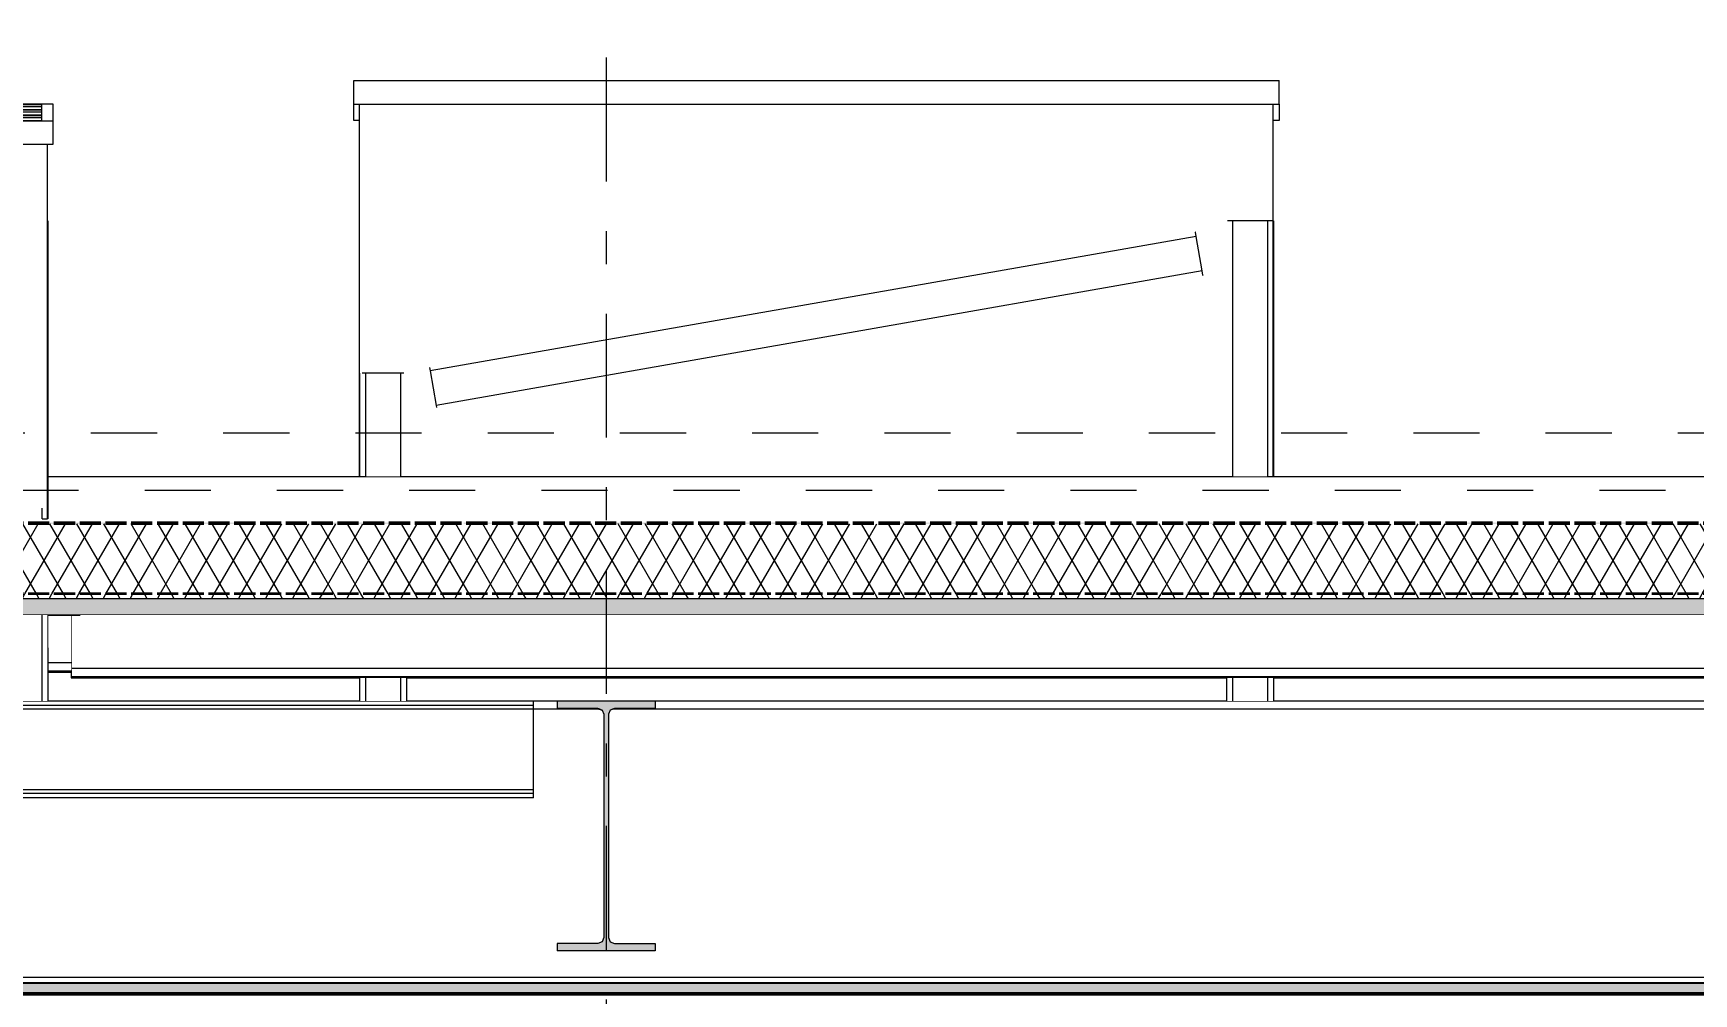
# Model space of a CAD drawing. Header units: millimetres. Extents: x -48147 to 1417267, y -496296 to 18123.
# Drawn here: x 1375204 to 1378748, y -476148 to -474097 of the extents above; entities that cross this region are included whole.
import ezdxf
from ezdxf.enums import TextEntityAlignment as Align

# ---------------------------------------------------------------- set-up
doc = ezdxf.new("R2010")
doc.units = ezdxf.units.MM
doc.header["$MEASUREMENT"] = 0
for name, pattern in [('Dashed', [2822.222233, 1411.111116, -1411.111116]), ('Double Dashed', [546.805537, 264.583325, -105.833328, 70.555556, -105.833328]), ('Hidden Line', [55, 45, -10]), ('Wipeout_Contour', [1000, 0, -1000])]:
    doc.linetypes.add(name, pattern=pattern)
for name, color, linetype, lineweight, true_color in [('0_Pen_No__105', 7, 'Continuous', 15, 0xa6a6a6), ('New_A-15-MG_Structural_Grid_Phase_2_Pen_No__222', 7, 'Continuous', 13, 0x65af33), ('New_A-20-M_Ceiling_Pen_No__107', 7, 'Continuous', 15, 0xa6a6a6), ('New_A-20-M_Ceiling_Pen_No__29', 7, 'Continuous', 50, 0x2a2a2a), ('New_A-20-M_Roof_Pen_No__149', 7, 'Continuous', 0, 0x2a2a2a), ('New_A-20-M_Roof_Pen_No__162', 7, 'Continuous', 0, 0xe47200), ('New_A-20-M_Roof_Pen_No__63', 7, 'Continuous', 20, 0x606060), ('New_A-20-M_Roof_Pen_No__81', 7, 'Continuous', 20, 0x6a6a6a)]:
    doc.layers.add(name, color=color, linetype=linetype, lineweight=lineweight, true_color=true_color)
for name, color, linetype in [('A-25-M_Wall_Int', 7, 'Continuous'), ('New_A-15-MG_Structural_Grid_Phase_2', 7, 'Continuous'), ('New_A-20-M_Ceiling', 7, 'Continuous'), ('New_A-20-M_Roof', 7, 'Continuous'), ('New_A-25-M_Wall_Int', 7, 'Continuous'), ('New_A-95-D_1_20', 7, 'Continuous'), ('S-280-M_COLUMN.IFC Import', 7, 'Continuous'), ('S-280-M_STRUCT_FRAME.IFC Import', 7, 'Continuous')]:
    doc.layers.add(name, color=color, linetype=linetype)
for name, color, linetype, lineweight in [('A-25-M_Wall_Int_Pen_No__2', 8, 'Continuous', 15), ('New_A-20-M_Roof_Pen_No__195', 7, 'Continuous', 35), ('New_A-20-M_Roof_Pen_No__4', 7, 'Continuous', 20), ('New_A-20-M_Roof_Pen_No__85', 8, 'Continuous', 20), ('New_A-20-M_Roof_Pen_No__92', 8, 'Continuous', 13), ('New_A-95-D_1_20_Pen_No__1', 7, 'Continuous', 13), ('S-280-M_COLUMN.IFC Import_Pen_No__88', 8, 'Continuous', 20), ('S-280-M_STRUCT_FRAME.IFC Import_Pen_No__1', 7, 'Continuous', 13), ('S-280-M_STRUCT_FRAME.IFC Import_Pen_No__160', 5, 'Continuous', 200), ('S-280-M_STRUCT_FRAME.IFC Import_Pen_No__90', 8, 'Continuous', 20)]:
    doc.layers.add(name, color=color, linetype=linetype, lineweight=lineweight)
doc.styles.add('GENERATED_STYLE_1', font='')
doc.styles.add('GENERATED_STYLE_2', font='')
doc.styles.get('GENERATED_STYLE_1').set_extended_font_data('Arial')
doc.styles.get('GENERATED_STYLE_2').set_extended_font_data('Swis721 BT')
doc.dimstyles.new('GENERATED_STYLE__4', dxfattribs={"dimtxt": 125, "dimasz": 47.5, "dimexe": 0.18, "dimexo": 50, "dimgap": 0.09, "dimtad": 1, "dimdec": 0, "dimzin": 0, "dimdsep": 46, "dimtxsty": 'GENERATED_STYLE_1', "dimblk": 'ARROWHEAD_2', "dimblk1": 'ARROWHEAD_2', "dimblk2": 'ARROWHEAD_2', "dimcen": 0.09, "dimclrd": 7, "dimclre": 7, "dimclrt": 7, "dimadec": 0, "dimazin": 0, "dimtfac": 1, "dimtdec": 4, "dimtmove": 0, "dimatfit": 3, "dimfxl": 1, "dimtolj": 1, "dimtzin": 0, "dimarcsym": 0})
pattern_1 = [(60, (1376122.47, -491272.82), (-43.30127, 25), []), (120, (1376122.47, -491272.82), (43.30127, 25), [])]

# ---------------------------------------------------------------- blocks, each defined once
blk = doc.blocks.new('Section Elem_259_2', base_point=(1376122.5, -491272.8))
at = {"layer": 'New_A-20-M_Ceiling_Pen_No__107', "linetype": 'Continuous'}
blk.add_hatch(color=256, dxfattribs=at).paths.add_polyline_path([(1380616.5, -476122.8), (1370604.6, -476122.8), (1370604.6, -476147.8), (1380616.5, -476147.8)])
at = {"layer": 'New_A-20-M_Ceiling_Pen_No__29', "linetype": 'Continuous'}
for p, q in [((1380610.4, -476122.8), (1370604.6, -476122.8)), ((1380610.4, -476147.8), (1370604.6, -476147.8))]:
    blk.add_line(p, q, dxfattribs=at)
blk = doc.blocks.new('*X302', base_point=(1376122.5, -491272.8))
at = {"layer": 'New_A-20-M_Roof_Pen_No__162', "linetype": 'Continuous'}
for points in [[(1375223.3, -475144.2), (1375373.3, -475144.2), (1375373.3, -475142.2), (1375223.3, -475142.2)], [(1375523.3, -475144.2), (1375673.3, -475144.2), (1375673.3, -475142.2), (1375523.3, -475142.2)], [(1375823.3, -475144.2), (1375973.3, -475144.2), (1375973.3, -475142.2), (1375823.3, -475142.2)], [(1376123.3, -475144.2), (1376273.3, -475144.2), (1376273.3, -475142.2), (1376123.3, -475142.2)], [(1376423.3, -475144.2), (1376573.3, -475144.2), (1376573.3, -475142.2), (1376423.3, -475142.2)], [(1376723.3, -475144.2), (1376873.3, -475144.2), (1376873.3, -475142.2), (1376723.3, -475142.2)], [(1377023.3, -475144.2), (1377173.3, -475144.2), (1377173.3, -475142.2), (1377023.3, -475142.2)], [(1377323.3, -475144.2), (1377473.3, -475144.2), (1377473.3, -475142.2), (1377323.3, -475142.2)], [(1377623.3, -475144.2), (1377773.3, -475144.2), (1377773.3, -475142.2), (1377623.3, -475142.2)], [(1377923.3, -475144.2), (1378073.3, -475144.2), (1378073.3, -475142.2), (1377923.3, -475142.2)], [(1378223.3, -475144.2), (1378373.3, -475144.2), (1378373.3, -475142.2), (1378223.3, -475142.2)], [(1378523.3, -475144.2), (1378673.3, -475144.2), (1378673.3, -475142.2), (1378523.3, -475142.2)]]:
    blk.add_hatch(color=256, dxfattribs=at).paths.add_polyline_path(points)
blk = doc.blocks.new('Section Elem_273_2', base_point=(1376122.5, -491272.8))
at = {"layer": 'New_A-20-M_Roof_Pen_No__4', "linetype": 'Continuous'}
for p, q in [((1375234.8, -475339.3), (1373284.8, -475339.3)), ((1375304.8, -475339.3), (1375234.8, -475339.3)), ((1380610.4, -475339.3), (1375304.8, -475339.3))]:
    blk.add_line(p, q, dxfattribs=at)
at = {"layer": 'New_A-20-M_Roof_Pen_No__92', "linetype": 'Continuous'}
blk.add_line((1375235.3, -475043.3), (1380529.7, -475043.3), dxfattribs=at)
at = {"color": 254, "linetype": 'Wipeout_Contour', "lineweight": 0, "ltscale": 5812149.366421535}
blk.add_wipeout([(1360665.6, -475142.2), (1360665.6, -475144.2), (1385633.6, -475144.2), (1385633.6, -475142.2)], dxfattribs=at).dxf.layer = 'New_A-20-M_Roof'
at = {"layer": 'New_A-20-M_Roof'}
blk.add_blockref('*X302', (1376122.5, -491272.8), dxfattribs=at)
at = {"color": 254, "linetype": 'Wipeout_Contour', "lineweight": 0, "ltscale": 5812248.020147721}
blk.add_wipeout([(1360665.6, -475144.2), (1360664.7, -475294.2), (1385633.6, -475294.2), (1385633.6, -475144.2)], dxfattribs=at).dxf.layer = 'New_A-20-M_Roof'
at = {"layer": 'New_A-20-M_Roof_Pen_No__85', "linetype": 'Continuous'}
h = blk.add_hatch(dxfattribs=at)
h.set_pattern_fill('Batt_Insulation_0002', color=256, style=0, pattern_type=2)
h.set_pattern_definition(pattern_1)
h.paths.add_polyline_path([(1360665.6, -475144.2), (1360664.7, -475294.2), (1385633.6, -475294.2), (1385633.6, -475144.2)])
at = {"layer": 'New_A-20-M_Roof_Pen_No__195', "linetype": 'Hidden Line'}
for p, q in [((1385633.6, -475142.2), (1360665.6, -475142.2)), ((1385633.6, -475144.2), (1360665.6, -475144.2))]:
    blk.add_line(p, q, dxfattribs=at)
at = {"color": 254, "linetype": 'Wipeout_Contour', "lineweight": 0, "ltscale": 5812351.867355902}
blk.add_wipeout([(1360664.7, -475294.2), (1360664.7, -475304.2), (1385633.6, -475304.2), (1385633.6, -475294.2)], dxfattribs=at).dxf.layer = 'New_A-20-M_Roof'
at = {"layer": 'New_A-20-M_Roof_Pen_No__81', "linetype": 'Continuous', "lineweight": 0, "true_color": 0x353535}
blk.add_hatch(color=250, dxfattribs=at).paths.add_polyline_path([(1360664.7, -475304.2), (1360664.5, -475339.3), (1385633.6, -475339.3), (1385633.6, -475304.2)])
at = {"layer": 'New_A-20-M_Roof_Pen_No__85', "linetype": 'Continuous'}
h = blk.add_hatch(dxfattribs=at)
h.set_pattern_fill('Batt_Insulation_0002', color=256, style=0, pattern_type=2)
h.set_pattern_definition(pattern_1)
h.paths.add_polyline_path([(1360664.7, -475294.2), (1360664.7, -475304.2), (1385633.6, -475304.2), (1385633.6, -475294.2)])
at = {"layer": 'New_A-20-M_Roof_Pen_No__149', "linetype": 'Continuous'}
blk.add_line((1385633.6, -475304.2), (1360664.7, -475304.2), dxfattribs=at)
at = {"layer": 'New_A-20-M_Roof_Pen_No__195', "linetype": 'Hidden Line'}
blk.add_line((1385633.6, -475294.2), (1360664.7, -475294.2), dxfattribs=at)
blk = doc.blocks.new('Section Elem_274_2', base_point=(1376122.5, -491272.8))
at = {"color": 254, "linetype": 'Wipeout_Contour', "lineweight": 0, "ltscale": 5825031.232865833}
blk.add_wipeout([(1375888.4, -474248.1), (1377863.4, -474248.1), (1377863.4, -474223.1), (1375888.4, -474223.1)], dxfattribs=at).dxf.layer = 'New_A-20-M_Roof'
at = {"color": 254, "linetype": 'Wipeout_Contour', "lineweight": 0, "ltscale": 5824998.670828281}
blk.add_wipeout([(1375888.4, -474223.1), (1377863.4, -474223.1), (1377863.4, -474198.1), (1375888.4, -474198.1)], dxfattribs=at).dxf.layer = 'New_A-20-M_Roof'
at = {"color": 254, "linetype": 'Wipeout_Contour', "lineweight": 0, "ltscale": 11650141.37368523}
blk.add_wipeout([(1375888.4, -474248.1), (1375888.4, -474283.6), (1375900.9, -474283.6), (1375900.9, -474248.3), (1377850.9, -474248.3), (1377850.9, -474283.6), (1377863.4, -474283.6), (1377863.4, -474248.1)], dxfattribs=at).dxf.layer = 'New_A-20-M_Roof'
at = {"layer": 'New_A-20-M_Roof_Pen_No__63', "linetype": 'Continuous'}
for p, q in [((1375888.4, -474198.1), (1377863.4, -474198.1)), ((1375888.4, -474223.1), (1375888.4, -474198.1)), ((1377863.4, -474223.1), (1377863.4, -474198.1)), ((1375888.4, -474248.1), (1375888.4, -474223.1)), ((1377863.4, -474248.1), (1377863.4, -474223.1)), ((1375888.4, -474283.6), (1375888.4, -474248.1)), ((1375888.4, -474248.1), (1377863.4, -474248.1)), ((1375900.9, -474248.3), (1377850.9, -474248.3)), ((1375900.9, -475043.3), (1375900.9, -474248.3)), ((1377850.9, -475043.3), (1377850.9, -474248.3)), ((1377863.4, -474248.1), (1377863.4, -474283.6)), ((1375900.9, -474283.6), (1375888.4, -474283.6)), ((1377863.4, -474283.6), (1377850.9, -474283.6))]:
    blk.add_line(p, q, dxfattribs=at)
blk = doc.blocks.new('Section Elem_277_2', base_point=(1376122.5, -491272.8))
at = {"color": 254, "linetype": 'Wipeout_Contour', "lineweight": 0, "ltscale": 17448388.72164714}
blk.add_wipeout([(1373284.6, -475133.8), (1373297, -475133.8), (1373297.6, -475114.4), (1373372.4, -475114.4), (1373372.9, -475133.8), (1375147.3, -475133.8), (1375147.9, -475114.4), (1375222.7, -475114.4), (1375223.3, -475133.8), (1375234.6, -475133.8), (1375234.6, -474334), (1373284.6, -474334)], dxfattribs=at).dxf.layer = 'New_A-20-M_Roof'
at = {"layer": 'New_A-20-M_Roof_Pen_No__63', "linetype": 'Continuous'}
for p, q in [((1373284.6, -475133.8), (1373296.6, -475133.8)), ((1373296.6, -475133.8), (1373297.1, -475133.8)), ((1373372.9, -475133.8), (1375147.4, -475133.8)), ((1375223.2, -475133.8), (1375234.6, -475133.8))]:
    blk.add_line(p, q, dxfattribs=at)
at = {"color": 254, "linetype": 'Wipeout_Contour', "lineweight": 0, "ltscale": 5815249.592299682}
blk.add_wipeout([(1373272.1, -474334), (1375247.1, -474334), (1375247.1, -474309), (1373272.1, -474309)], dxfattribs=at).dxf.layer = 'New_A-20-M_Roof'
at = {"layer": 'New_A-20-M_Roof_Pen_No__63', "linetype": 'Continuous'}
for p, q in [((1373272.1, -474334), (1375247.1, -474334)), ((1373284.6, -475133.8), (1373284.6, -474334)), ((1375234.6, -475133.8), (1375234.6, -474334))]:
    blk.add_line(p, q, dxfattribs=at)
at = {"color": 254, "linetype": 'Wipeout_Contour', "lineweight": 0, "ltscale": 5815216.969585142}
blk.add_wipeout([(1373272.1, -474309), (1375247.1, -474309), (1375247.1, -474284), (1373272.1, -474284)], dxfattribs=at).dxf.layer = 'New_A-20-M_Roof'
at = {"layer": 'New_A-20-M_Roof_Pen_No__63', "linetype": 'Continuous'}
for p, q in [((1373272.1, -474248.5), (1373272.1, -474284)), ((1375247.1, -474284), (1375247.1, -474248.5)), ((1373272.1, -474309), (1373272.1, -474284)), ((1373272.1, -474334), (1373272.1, -474309)), ((1375247.1, -474309), (1375247.1, -474284)), ((1375247.1, -474334), (1375247.1, -474309))]:
    blk.add_line(p, q, dxfattribs=at)
at = {"color": 254, "linetype": 'Wipeout_Contour', "lineweight": 0, "ltscale": 5815188.609022226}
blk.add_wipeout([(1373297.1, -474272.3), (1373297.1, -474277.3), (1375222.1, -474277.3), (1375222.1, -474272.3)], dxfattribs=at).dxf.layer = 'New_A-20-M_Roof'
at = {"color": 254, "linetype": 'Wipeout_Contour', "lineweight": 0, "ltscale": 5815196.056314909}
blk.add_wipeout([(1373297.1, -474277.3), (1373297.1, -474283.7), (1375222.1, -474283.7), (1375222.1, -474277.3)], dxfattribs=at).dxf.layer = 'New_A-20-M_Roof'
at = {"color": 254, "linetype": 'Wipeout_Contour', "lineweight": 0, "ltscale": 5815173.304779973}
blk.add_wipeout([(1375222.1, -474260.5), (1373297.1, -474260.5), (1373297.1, -474265.5), (1375222.1, -474265.5)], dxfattribs=at).dxf.layer = 'New_A-20-M_Roof'
at = {"color": 254, "linetype": 'Wipeout_Contour', "lineweight": 0, "ltscale": 5815180.751899192}
blk.add_wipeout([(1373297.1, -474272), (1375222.1, -474272), (1375222.1, -474265.5), (1373297.1, -474265.5)], dxfattribs=at).dxf.layer = 'New_A-20-M_Roof'
at = {"layer": 'New_A-20-M_Roof_Pen_No__63', "linetype": 'Continuous'}
for p, q in [((1373272.1, -474284), (1375247.1, -474284)), ((1375222.1, -474283.7), (1373297.1, -474283.7))]:
    blk.add_line(p, q, dxfattribs=at)
at = {"color": 254, "linetype": 'Wipeout_Contour', "lineweight": 0, "ltscale": 5815158.000847607}
blk.add_wipeout([(1375222.1, -474248.8), (1373297.1, -474248.8), (1373297.1, -474253.8), (1375222.1, -474253.8)], dxfattribs=at).dxf.layer = 'New_A-20-M_Roof'
at = {"color": 254, "linetype": 'Wipeout_Contour', "lineweight": 0, "ltscale": 5815165.447809864}
blk.add_wipeout([(1373297.1, -474253.8), (1373297.1, -474260.2), (1375222.1, -474260.2), (1375222.1, -474253.8)], dxfattribs=at).dxf.layer = 'New_A-20-M_Roof'
at = {"layer": 'New_A-20-M_Roof_Pen_No__63', "linetype": 'Continuous'}
for p, q in [((1375247.1, -474248.5), (1373272.1, -474248.5)), ((1373297.1, -474260.2), (1373297.1, -474248.8)), ((1373297.1, -474248.8), (1375222.1, -474248.8)), ((1375222.1, -474253.8), (1373297.1, -474253.8)), ((1375222.1, -474260.2), (1373297.1, -474260.2)), ((1373297.1, -474272), (1373297.1, -474260.5)), ((1373297.1, -474260.5), (1375222.1, -474260.5)), ((1375222.1, -474265.5), (1373297.1, -474265.5)), ((1375222.1, -474272), (1373297.1, -474272)), ((1373297.1, -474283.7), (1373297.1, -474272.3)), ((1373297.1, -474272.3), (1375222.1, -474272.3)), ((1375222.1, -474277.3), (1373297.1, -474277.3)), ((1375222.1, -474248.8), (1375222.1, -474260.2)), ((1375222.1, -474260.5), (1375222.1, -474272)), ((1375222.1, -474272.3), (1375222.1, -474283.7))]:
    blk.add_line(p, q, dxfattribs=at)
blk = doc.blocks.new('Section Elem_383_2', base_point=(1376122.5, -491272.8))
at = {"color": 254, "linetype": 'Wipeout_Contour', "lineweight": 0, "ltscale": 34957127.28784949}
blk.add_wipeout([(1376271.9, -475729.6), (1375149.6, -475729.6), (1375149.6, -476113.1), (1380301.1, -476113.1), (1380301.1, -475540.1), (1376440.8, -475540.1), (1376435.9, -475542.1), (1376432.2, -475551.1), (1376432.2, -476027.6), (1376435.9, -476036.6), (1376444.9, -476040.3), (1376531.8, -476040.3), (1376531.8, -476055.9), (1376322.5, -476055.9), (1376322.5, -476040.3), (1376409.4, -476040.3), (1376418.3, -476036.6), (1376422.1, -476027.6), (1376422.1, -475887.8), (1376422.1, -475687.8), (1376422.1, -475551.1), (1376418.3, -475542.1), (1376413.5, -475540.1), (1376271.9, -475540.1)], dxfattribs=at).dxf.layer = 'New_A-25-M_Wall_Int'
blk = doc.blocks.new('Section Elem_424_2', base_point=(1376122.5, -491272.8))
at = {"color": 254, "linetype": 'Wipeout_Contour', "lineweight": 0, "ltscale": 5826677.846085176}
blk.add_wipeout([(1376000.8, -475522.8), (1377751.1, -475522.8), (1377751.1, -475473.3), (1376000.8, -475473.3)], dxfattribs=at).dxf.layer = 'A-25-M_Wall_Int'
blk = doc.blocks.new('Section Elem_468_2', base_point=(1376122.5, -491272.8))
at = {"layer": 'S-280-M_STRUCT_FRAME.IFC Import_Pen_No__160', "linetype": 'Continuous', "lineweight": 0, "true_color": 0x00007f}
blk.add_hatch(color=176, dxfattribs=at).paths.add_polyline_path([(1375304.8, -475339.3), (1375234.8, -475339.3), (1375234.8, -475409.3), (1375236.8, -475409.3), (1375236.8, -475341.3), (1375304.8, -475341.3)])
at = {"layer": 'S-280-M_STRUCT_FRAME.IFC Import_Pen_No__1', "linetype": 'Continuous'}
for p, q in [((1375234.8, -475339.3), (1375234.8, -475409.3)), ((1375236.8, -475341.3), (1375236.8, -475409.3)), ((1375304.8, -475341.3), (1375236.8, -475341.3)), ((1375304.8, -475339.3), (1375304.8, -475341.3)), ((1375236.8, -475409.3), (1375234.8, -475409.3))]:
    blk.add_line(p, q, dxfattribs=at)
blk = doc.blocks.new('Section Elem_552_2', base_point=(1376122.5, -491272.8))
at = {"color": 254, "linetype": 'Wipeout_Contour', "lineweight": 0, "ltscale": 8737020.73289065}
blk.add_wipeout([(1376322.5, -475522.8), (1376271.9, -475522.8), (1376271.9, -475540.1), (1376413.5, -475540.1), (1376409.4, -475538.4), (1376322.5, -475538.4)], dxfattribs=at).dxf.layer = 'S-280-M_STRUCT_FRAME.IFC Import'
at = {"color": 254, "linetype": 'Wipeout_Contour', "lineweight": 0, "ltscale": 8745094.047324182}
blk.add_wipeout([(1376444.9, -475538.4), (1376440.8, -475540.1), (1380301.1, -475540.1), (1380301.1, -475522.8), (1376531.8, -475522.8), (1376531.8, -475538.4)], dxfattribs=at).dxf.layer = 'S-280-M_STRUCT_FRAME.IFC Import'
at = {"color": 254, "linetype": 'Wipeout_Contour', "lineweight": 0, "ltscale": 5830699.700943028}
blk.add_wipeout([(1375149.6, -476122.8), (1380301.1, -476122.8), (1380301.1, -476113.1), (1375149.6, -476113.1)], dxfattribs=at).dxf.layer = 'S-280-M_STRUCT_FRAME.IFC Import'
at = {"layer": 'S-280-M_STRUCT_FRAME.IFC Import_Pen_No__90', "linetype": 'Continuous'}
for p, q in [((1376322.5, -475522.8), (1376271.9, -475522.8)), ((1376413.5, -475540.1), (1376271.9, -475540.1)), ((1380301.1, -475540.1), (1376440.8, -475540.1)), ((1380301.1, -475522.8), (1376531.8, -475522.8)), ((1380301.1, -476113.1), (1375149.6, -476113.1))]:
    blk.add_line(p, q, dxfattribs=at)
blk = doc.blocks.new('Section Elem_579_2', base_point=(1376122.5, -491272.8))
at = {"layer": 'S-280-M_STRUCT_FRAME.IFC Import_Pen_No__160', "linetype": 'Continuous', "lineweight": 0, "true_color": 0x00007f}
blk.add_hatch(color=176, dxfattribs=at).paths.add_polyline_path([(1376322.5, -476055.9), (1376531.8, -476055.9), (1376531.8, -476040.3), (1376444.9, -476040.3), (1376435.9, -476036.6), (1376432.2, -476027.6), (1376432.2, -475551.1), (1376435.9, -475542.1), (1376444.9, -475538.4), (1376531.8, -475538.4), (1376531.8, -475522.8), (1376322.5, -475522.8), (1376322.5, -475538.4), (1376409.4, -475538.4), (1376418.3, -475542.1), (1376422.1, -475551.1), (1376422.1, -476027.6), (1376418.3, -476036.6), (1376409.4, -476040.3), (1376322.5, -476040.3)])
at = {"layer": 'S-280-M_STRUCT_FRAME.IFC Import_Pen_No__1', "linetype": 'Continuous'}
for p, q in [((1376322.5, -475522.8), (1376322.5, -475538.4)), ((1376531.8, -475522.8), (1376322.5, -475522.8)), ((1376531.8, -475522.8), (1376531.8, -475538.4)), ((1376322.5, -476040.3), (1376322.5, -476055.9)), ((1376531.8, -476040.3), (1376531.8, -476055.9)), ((1376531.8, -476055.9), (1376322.5, -476055.9))]:
    blk.add_line(p, q, dxfattribs=at)
at = {"layer": 'S-280-M_STRUCT_FRAME.IFC Import_Pen_No__1', "linetype": 'Continuous', "flags": 128}
for points in [[(1376418.3, -475542.1), (1376409.4, -475538.4), (1376322.5, -475538.4)], [(1376418.3, -475542.1), (1376422.1, -475551.1), (1376422.1, -476027.6), (1376418.3, -476036.6)], [(1376435.9, -475542.1), (1376432.2, -475551.1), (1376432.2, -476027.6), (1376435.9, -476036.6)], [(1376531.8, -475538.4), (1376444.9, -475538.4), (1376435.9, -475542.1)], [(1376418.3, -476036.6), (1376409.4, -476040.3), (1376322.5, -476040.3)], [(1376435.9, -476036.6), (1376444.9, -476040.3), (1376531.8, -476040.3)]]:
    blk.add_lwpolyline(points, dxfattribs=at)
at = {"layer": 'S-280-M_STRUCT_FRAME.IFC Import_Pen_No__90', "linetype": 'Continuous'}
for p, q in [((1376322.4, -475522.8), (1376322.4, -475538.4)), ((1376409.3, -475538.4), (1376418.3, -475542.1)), ((1376418.3, -475542.1), (1376422, -475551.1)), ((1376422, -475551.1), (1376422, -476027.6)), ((1376322.4, -476040.3), (1376322.4, -476055.9)), ((1376418.3, -476036.6), (1376409.3, -476040.3)), ((1376422, -476027.6), (1376418.3, -476036.6))]:
    blk.add_line(p, q, dxfattribs=at)
blk = doc.blocks.new('Section Elem_583_2', base_point=(1376122.5, -491272.8))
at = {"color": 254, "linetype": 'Wipeout_Contour', "lineweight": 0, "ltscale": 5819328.105280091}
blk.add_wipeout([(1373434.9, -475720), (1373434.9, -475729.6), (1376271.9, -475729.6), (1376271.9, -475720)], dxfattribs=at).dxf.layer = 'S-280-M_STRUCT_FRAME.IFC Import'
at = {"color": 254, "linetype": 'Wipeout_Contour', "lineweight": 0, "ltscale": 5819320.371188059}
blk.add_wipeout([(1373434.9, -475717.8), (1373434.9, -475720), (1376271.9, -475720), (1376271.9, -475717.8)], dxfattribs=at).dxf.layer = 'S-280-M_STRUCT_FRAME.IFC Import'
at = {"color": 254, "linetype": 'Wipeout_Contour', "lineweight": 0, "ltscale": 5819315.400920322}
blk.add_wipeout([(1373434.9, -475712.4), (1373434.9, -475717.8), (1376271.9, -475717.8), (1376271.9, -475712.4)], dxfattribs=at).dxf.layer = 'S-280-M_STRUCT_FRAME.IFC Import'
at = {"color": 254, "linetype": 'Wipeout_Contour', "lineweight": 0, "ltscale": 5819199.158871639}
blk.add_wipeout([(1373434.9, -475540), (1373434.9, -475712.4), (1376271.9, -475712.4), (1376271.9, -475540)], dxfattribs=at).dxf.layer = 'S-280-M_STRUCT_FRAME.IFC Import'
at = {"layer": 'S-280-M_STRUCT_FRAME.IFC Import_Pen_No__90', "linetype": 'Continuous'}
for p, q in [((1373434.9, -475717.8), (1373434.9, -475712.4)), ((1376271.9, -475712.4), (1373434.9, -475712.4)), ((1373434.9, -475720), (1373434.9, -475717.8)), ((1373434.9, -475729.6), (1373434.9, -475720)), ((1376271.9, -475720), (1373434.9, -475720)), ((1376271.9, -475729.6), (1373434.9, -475729.6)), ((1376271.9, -475717.8), (1376271.9, -475712.4)), ((1376271.9, -475720), (1376271.9, -475717.8)), ((1376271.9, -475729.6), (1376271.9, -475720))]:
    blk.add_line(p, q, dxfattribs=at)
at = {"color": 254, "linetype": 'Wipeout_Contour', "lineweight": 0, "ltscale": 5819082.9179246}
blk.add_wipeout([(1373434.9, -475534.6), (1373434.9, -475540), (1376271.9, -475540), (1376271.9, -475534.6)], dxfattribs=at).dxf.layer = 'S-280-M_STRUCT_FRAME.IFC Import'
at = {"color": 254, "linetype": 'Wipeout_Contour', "lineweight": 0, "ltscale": 5819077.94933375}
blk.add_wipeout([(1373434.9, -475532.4), (1373434.9, -475534.6), (1376271.9, -475534.6), (1376271.9, -475532.4)], dxfattribs=at).dxf.layer = 'S-280-M_STRUCT_FRAME.IFC Import'
at = {"color": 254, "linetype": 'Wipeout_Contour', "lineweight": 0, "ltscale": 5819070.218053819}
blk.add_wipeout([(1373434.9, -475522.8), (1373434.9, -475532.4), (1376271.9, -475532.4), (1376271.9, -475522.8)], dxfattribs=at).dxf.layer = 'S-280-M_STRUCT_FRAME.IFC Import'
at = {"layer": 'S-280-M_STRUCT_FRAME.IFC Import_Pen_No__90', "linetype": 'Continuous'}
for p, q in [((1373434.9, -475532.4), (1373434.9, -475522.8)), ((1376271.9, -475522.8), (1373434.9, -475522.8)), ((1373434.9, -475534.6), (1373434.9, -475532.4)), ((1376271.9, -475532.4), (1373434.9, -475532.4)), ((1373434.9, -475540), (1373434.9, -475534.6)), ((1373434.9, -475712.4), (1373434.9, -475540)), ((1376271.9, -475540), (1373434.9, -475540)), ((1376271.9, -475532.4), (1376271.9, -475522.8)), ((1376271.9, -475534.6), (1376271.9, -475532.4)), ((1376271.9, -475540), (1376271.9, -475534.6)), ((1376271.9, -475712.4), (1376271.9, -475540))]:
    blk.add_line(p, q, dxfattribs=at)
blk = doc.blocks.new('Section Elem_608_2', base_point=(1376122.5, -491272.8))
at = {"color": 254, "linetype": 'Wipeout_Contour', "lineweight": 0, "ltscale": 8740865.640307402}
blk.add_wipeout([(1375285.6, -475452.3), (1380610.4, -475452.3), (1380610.4, -475339.3), (1375304.8, -475339.3), (1375304.8, -475341.3), (1375285.6, -475341.3)], dxfattribs=at).dxf.layer = 'S-280-M_STRUCT_FRAME.IFC Import'
at = {"color": 254, "linetype": 'Wipeout_Contour', "lineweight": 0, "ltscale": 5830699.182807121}
blk.add_wipeout([(1375285.6, -475472.4), (1375285.6, -475473.3), (1380610.4, -475473.3), (1380610.4, -475472.4)], dxfattribs=at).dxf.layer = 'S-280-M_STRUCT_FRAME.IFC Import'
at = {"color": 254, "linetype": 'Wipeout_Contour', "lineweight": 0, "ltscale": 5830672.417867521}
blk.add_wipeout([(1375285.6, -475452.4), (1380610.4, -475452.4), (1380610.4, -475452.3), (1375285.6, -475452.3)], dxfattribs=at).dxf.layer = 'S-280-M_STRUCT_FRAME.IFC Import'
at = {"color": 254, "linetype": 'Wipeout_Contour', "lineweight": 0, "ltscale": 5830697.121419007}
blk.add_wipeout([(1375285.6, -475470.2), (1375285.6, -475472.4), (1380610.4, -475472.4), (1380610.4, -475470.2)], dxfattribs=at).dxf.layer = 'S-280-M_STRUCT_FRAME.IFC Import'
at = {"color": 254, "linetype": 'Wipeout_Contour', "lineweight": 0, "ltscale": 5830684.042170932}
blk.add_wipeout([(1375285.6, -475470.2), (1380610.4, -475470.2), (1380610.4, -475452.4), (1375285.6, -475452.4)], dxfattribs=at).dxf.layer = 'S-280-M_STRUCT_FRAME.IFC Import'
at = {"layer": 'S-280-M_STRUCT_FRAME.IFC Import_Pen_No__90', "linetype": 'Continuous'}
for p, q in [((1375285.6, -475341.3), (1375285.6, -475452.3)), ((1375285.6, -475452.3), (1380610.4, -475452.3)), ((1375285.6, -475452.4), (1375285.6, -475470.2)), ((1375285.6, -475452.4), (1380610.4, -475452.4)), ((1375285.6, -475470.2), (1380610.4, -475470.2)), ((1375285.6, -475470.2), (1375285.6, -475472.4)), ((1375285.6, -475472.4), (1375285.6, -475473.3)), ((1375285.6, -475473.3), (1380610.4, -475473.3))]:
    blk.add_line(p, q, dxfattribs=at)
blk = doc.blocks.new('Section Elem_609_2', base_point=(1376122.5, -491272.8))
at = {"color": 254, "linetype": 'Wipeout_Contour', "lineweight": 0, "ltscale": 8730613.05803251}
blk.add_wipeout([(1375235.3, -475409.3), (1375235.3, -475440.4), (1375285.6, -475440.4), (1375285.6, -475341.3), (1375236.8, -475341.3), (1375236.8, -475409.3)], dxfattribs=at).dxf.layer = 'S-280-M_STRUCT_FRAME.IFC Import'
at = {"color": 254, "linetype": 'Wipeout_Contour', "lineweight": 0, "ltscale": 5820521.407042727}
blk.add_wipeout([(1375235.3, -475461.4), (1375285.6, -475461.4), (1375285.6, -475460.5), (1375235.3, -475460.5)], dxfattribs=at).dxf.layer = 'S-280-M_STRUCT_FRAME.IFC Import'
at = {"color": 254, "linetype": 'Wipeout_Contour', "lineweight": 0, "ltscale": 5820494.596158898}
blk.add_wipeout([(1375235.3, -475440.5), (1375285.6, -475440.5), (1375285.6, -475440.4), (1375235.3, -475440.4)], dxfattribs=at).dxf.layer = 'S-280-M_STRUCT_FRAME.IFC Import'
at = {"color": 254, "linetype": 'Wipeout_Contour', "lineweight": 0, "ltscale": 5820519.342306931}
blk.add_wipeout([(1375235.3, -475460.5), (1375285.6, -475460.5), (1375285.6, -475458.3), (1375235.3, -475458.3)], dxfattribs=at).dxf.layer = 'S-280-M_STRUCT_FRAME.IFC Import'
at = {"color": 254, "linetype": 'Wipeout_Contour', "lineweight": 0, "ltscale": 7275657.12158515}
blk.add_wipeout([(1375235.3, -475458.3), (1375285.6, -475458.3), (1375285.6, -475452.3), (1375285.6, -475440.5), (1375235.3, -475440.5)], dxfattribs=at).dxf.layer = 'S-280-M_STRUCT_FRAME.IFC Import'
at = {"layer": 'S-280-M_STRUCT_FRAME.IFC Import_Pen_No__90', "linetype": 'Continuous'}
for p, q in [((1375235.3, -475440.4), (1375285.6, -475440.4)), ((1375235.3, -475440.5), (1375285.6, -475440.5)), ((1375235.3, -475458.3), (1375285.6, -475458.3)), ((1375235.3, -475461.4), (1375285.6, -475461.4))]:
    blk.add_line(p, q, dxfattribs=at)
blk = doc.blocks.new('Section Elem_625_2', base_point=(1376122.5, -491272.8))
at = {"color": 254, "linetype": 'Wipeout_Contour', "lineweight": 0, "ltscale": 4366908.133780397}
blk.add_wipeout([(1375994.9, -474822.8), (1375988.2, -474822.8), (1375988.2, -475042.7)], dxfattribs=at).dxf.layer = 'S-280-M_COLUMN.IFC Import'
at = {"color": 254, "linetype": 'Wipeout_Contour', "lineweight": 0, "ltscale": 5823362.000789138}
blk.add_wipeout([(1375997.1, -475473.3), (1375997.1, -475522.8), (1376000.8, -475522.8), (1376000.8, -475473.3)], dxfattribs=at).dxf.layer = 'S-280-M_COLUMN.IFC Import'
at = {"color": 254, "linetype": 'Wipeout_Contour', "lineweight": 0, "ltscale": 5822442.141203139}
blk.add_wipeout([(1375988.2, -474822.8), (1375913.4, -474822.8), (1375913.4, -475043.3), (1375988.2, -475043.3)], dxfattribs=at).dxf.layer = 'S-280-M_COLUMN.IFC Import'
at = {"color": 254, "linetype": 'Wipeout_Contour', "lineweight": 0, "ltscale": 5823338.182987671}
blk.add_wipeout([(1375988.2, -475522.8), (1375997.1, -475522.8), (1375997.1, -475473.3), (1375988.2, -475473.3)], dxfattribs=at).dxf.layer = 'S-280-M_COLUMN.IFC Import'
at = {"layer": 'S-280-M_COLUMN.IFC Import_Pen_No__88', "linetype": 'Continuous'}
for p, q in [((1375995, -474822.8), (1375988.2, -474822.8)), ((1375988.2, -474822.8), (1375988.2, -475043.3))]:
    blk.add_line(p, q, dxfattribs=at)
at = {"color": 254, "linetype": 'Wipeout_Contour', "lineweight": 0, "ltscale": 4366682.454802435}
blk.add_wipeout([(1375906.7, -474822.8), (1375913.4, -475042.7), (1375913.4, -474822.8)], dxfattribs=at).dxf.layer = 'S-280-M_COLUMN.IFC Import'
at = {"color": 254, "linetype": 'Wipeout_Contour', "lineweight": 0, "ltscale": 5823179.946200152}
blk.add_wipeout([(1375913.4, -475473.3), (1375913.4, -475522.8), (1375988.2, -475522.8), (1375988.2, -475473.3)], dxfattribs=at).dxf.layer = 'S-280-M_COLUMN.IFC Import'
at = {"layer": 'S-280-M_COLUMN.IFC Import_Pen_No__88', "linetype": 'Continuous'}
for p, q in [((1375988.2, -475473.3), (1375988.2, -475522.8)), ((1376000.8, -475473.3), (1376000.8, -475522.8))]:
    blk.add_line(p, q, dxfattribs=at)
at = {"color": 254, "linetype": 'Wipeout_Contour', "lineweight": 0, "ltscale": 7277784.290164992}
blk.add_wipeout([(1375900.8, -475043.3), (1375900.9, -475043.3), (1375900.9, -474835.8), (1375900.9, -474822.8), (1375900.8, -474822.8)], dxfattribs=at).dxf.layer = 'S-280-M_COLUMN.IFC Import'
at = {"color": 254, "linetype": 'Wipeout_Contour', "lineweight": 0, "ltscale": 5823021.709276769}
blk.add_wipeout([(1375904.5, -475473.3), (1375904.5, -475522.8), (1375913.4, -475522.8), (1375913.4, -475473.3)], dxfattribs=at).dxf.layer = 'S-280-M_COLUMN.IFC Import'
at = {"layer": 'S-280-M_COLUMN.IFC Import_Pen_No__88', "linetype": 'Continuous'}
for p, q in [((1375900.9, -474822.8), (1375900.8, -474822.8)), ((1375900.8, -474822.8), (1375900.8, -475043.3)), ((1375913.4, -474822.8), (1375906.6, -474822.8)), ((1375988.2, -474822.8), (1375913.4, -474822.8)), ((1375913.4, -474822.8), (1375913.4, -475043.3))]:
    blk.add_line(p, q, dxfattribs=at)
at = {"color": 254, "linetype": 'Wipeout_Contour', "lineweight": 0, "ltscale": 5822997.891634489}
blk.add_wipeout([(1375900.8, -475473.3), (1375900.8, -475522.8), (1375904.5, -475522.8), (1375904.5, -475473.3)], dxfattribs=at).dxf.layer = 'S-280-M_COLUMN.IFC Import'
at = {"layer": 'S-280-M_COLUMN.IFC Import_Pen_No__88', "linetype": 'Continuous'}
for p, q in [((1375900.8, -475473.3), (1375900.8, -475522.8)), ((1375913.4, -475473.3), (1375913.4, -475522.8))]:
    blk.add_line(p, q, dxfattribs=at)
blk = doc.blocks.new('Section Elem_626_2', base_point=(1376122.5, -491272.8))
at = {"color": 254, "linetype": 'Wipeout_Contour', "lineweight": 0, "ltscale": 4371868.525009348}
blk.add_wipeout([(1377848.7, -474497.8), (1377847.4, -474497.8), (1377847.4, -474749)], dxfattribs=at).dxf.layer = 'S-280-M_COLUMN.IFC Import'
at = {"color": 254, "linetype": 'Wipeout_Contour', "lineweight": 0, "ltscale": 5830357.852943223}
blk.add_wipeout([(1377851.1, -475473.3), (1377847.4, -475473.3), (1377847.4, -475522.8), (1377851.1, -475522.8)], dxfattribs=at).dxf.layer = 'S-280-M_COLUMN.IFC Import'
at = {"color": 254, "linetype": 'Wipeout_Contour', "lineweight": 0, "ltscale": 5829415.820035681}
blk.add_wipeout([(1377850.9, -475043.3), (1377851.1, -475043.3), (1377851.1, -474497.8), (1377850.9, -474497.8)], dxfattribs=at).dxf.layer = 'S-280-M_COLUMN.IFC Import'
at = {"color": 254, "linetype": 'Wipeout_Contour', "lineweight": 0, "ltscale": 5830334.031525846}
blk.add_wipeout([(1377838.5, -475473.3), (1377838.5, -475522.8), (1377847.4, -475522.8), (1377847.4, -475473.3)], dxfattribs=at).dxf.layer = 'S-280-M_COLUMN.IFC Import'
at = {"color": 254, "linetype": 'Wipeout_Contour', "lineweight": 0, "ltscale": 5829289.18486267}
blk.add_wipeout([(1377838.5, -475042.7), (1377847.4, -474749), (1377847.4, -474497.8), (1377838.5, -474497.8)], dxfattribs=at).dxf.layer = 'S-280-M_COLUMN.IFC Import'
at = {"color": 254, "linetype": 'Wipeout_Contour', "lineweight": 0, "ltscale": 5830175.771860985}
blk.add_wipeout([(1377763.7, -475473.3), (1377763.7, -475522.8), (1377838.5, -475522.8), (1377838.5, -475473.3)], dxfattribs=at).dxf.layer = 'S-280-M_COLUMN.IFC Import'
at = {"layer": 'S-280-M_COLUMN.IFC Import_Pen_No__88', "linetype": 'Continuous'}
for p, q in [((1377838.5, -475473.3), (1377838.5, -475522.8)), ((1377851.1, -475473.3), (1377851.1, -475522.8))]:
    blk.add_line(p, q, dxfattribs=at)
at = {"color": 254, "linetype": 'Wipeout_Contour', "lineweight": 0, "ltscale": 5829227.13530208}
blk.add_wipeout([(1377838.5, -474497.8), (1377763.7, -474497.8), (1377763.7, -475043.3), (1377838.5, -475043.3)], dxfattribs=at).dxf.layer = 'S-280-M_COLUMN.IFC Import'
at = {"color": 254, "linetype": 'Wipeout_Contour', "lineweight": 0, "ltscale": 5830017.512277157}
blk.add_wipeout([(1377754.8, -475473.3), (1377754.8, -475522.8), (1377763.7, -475522.8), (1377763.7, -475473.3)], dxfattribs=at).dxf.layer = 'S-280-M_COLUMN.IFC Import'
at = {"layer": 'S-280-M_COLUMN.IFC Import_Pen_No__88', "linetype": 'Continuous'}
for p, q in [((1377847.4, -474497.8), (1377838.5, -474497.8)), ((1377838.5, -474497.8), (1377838.5, -475043.3)), ((1377848.8, -474497.8), (1377847.4, -474497.8)), ((1377851.1, -474497.8), (1377850.9, -474497.8)), ((1377851.1, -474497.8), (1377851.1, -475043.3))]:
    blk.add_line(p, q, dxfattribs=at)
at = {"color": 254, "linetype": 'Wipeout_Contour', "lineweight": 0, "ltscale": 5828972.607956151}
blk.add_wipeout([(1377763.7, -475042.7), (1377763.7, -474497.8), (1377754.8, -474497.8), (1377754.8, -474749)], dxfattribs=at).dxf.layer = 'S-280-M_COLUMN.IFC Import'
at = {"color": 254, "linetype": 'Wipeout_Contour', "lineweight": 0, "ltscale": 5829993.691441037}
blk.add_wipeout([(1377751.1, -475522.8), (1377754.8, -475522.8), (1377754.8, -475473.3), (1377751.1, -475473.3)], dxfattribs=at).dxf.layer = 'S-280-M_COLUMN.IFC Import'
at = {"layer": 'S-280-M_COLUMN.IFC Import_Pen_No__88', "linetype": 'Continuous'}
for p, q in [((1377751.1, -475473.3), (1377751.1, -475522.8)), ((1377763.7, -475473.3), (1377763.7, -475522.8))]:
    blk.add_line(p, q, dxfattribs=at)
at = {"color": 254, "linetype": 'Wipeout_Contour', "lineweight": 0, "ltscale": 4371602.397239488}
blk.add_wipeout([(1377754.8, -474749), (1377754.8, -474497.8), (1377753.5, -474497.8)], dxfattribs=at).dxf.layer = 'S-280-M_COLUMN.IFC Import'
at = {"layer": 'S-280-M_COLUMN.IFC Import_Pen_No__88', "linetype": 'Continuous'}
for p, q in [((1377754.8, -474497.8), (1377753.5, -474497.8)), ((1377763.7, -474497.8), (1377754.8, -474497.8)), ((1377838.5, -474497.8), (1377763.7, -474497.8)), ((1377763.7, -474497.8), (1377763.7, -475043.3))]:
    blk.add_line(p, q, dxfattribs=at)
blk = doc.blocks.new('Section Elem_627_2', base_point=(1376122.5, -491272.8))
at = {"color": 254, "linetype": 'Wipeout_Contour', "lineweight": 0, "ltscale": 4370794.876637551}
blk.add_wipeout([(1376927.6, -474749), (1377700.9, -474613.9), (1377700.8, -474613.2)], dxfattribs=at).dxf.layer = 'S-280-M_STRUCT_FRAME.IFC Import'
at = {"color": 254, "linetype": 'Wipeout_Contour', "lineweight": 0, "ltscale": 7282201.488990904}
blk.add_wipeout([(1376064.2, -474891.6), (1376065, -474896), (1376927.6, -474749), (1377700.8, -474613.2), (1377699.2, -474604.5)], dxfattribs=at).dxf.layer = 'S-280-M_STRUCT_FRAME.IFC Import'
at = {"color": 254, "linetype": 'Wipeout_Contour', "lineweight": 0, "ltscale": 5825648.626216877}
blk.add_wipeout([(1376064.2, -474891.6), (1377699.2, -474604.5), (1377686.3, -474530.8), (1376051.3, -474818)], dxfattribs=at).dxf.layer = 'S-280-M_STRUCT_FRAME.IFC Import'
at = {"layer": 'S-280-M_STRUCT_FRAME.IFC Import_Pen_No__90', "linetype": 'Continuous'}
blk.add_line((1376064.2, -474891.6), (1376065, -474896.1), dxfattribs=at)
at = {"color": 254, "linetype": 'Wipeout_Contour', "lineweight": 0, "ltscale": 7281536.560515707}
blk.add_wipeout([(1376050.1, -474811), (1376051.3, -474818), (1377686.3, -474530.8), (1377684.7, -474522), (1376392.2, -474749)], dxfattribs=at).dxf.layer = 'S-280-M_STRUCT_FRAME.IFC Import'
at = {"layer": 'S-280-M_STRUCT_FRAME.IFC Import_Pen_No__90', "linetype": 'Continuous'}
for p, q in [((1376050.1, -474810.9), (1376051.3, -474818)), ((1376051.3, -474818), (1376064.2, -474891.6))]:
    blk.add_line(p, q, dxfattribs=at)
at = {"color": 254, "linetype": 'Wipeout_Contour', "lineweight": 0, "ltscale": 4370198.109758671}
blk.add_wipeout([(1376392.2, -474749), (1377684.7, -474522), (1377684.5, -474520.8)], dxfattribs=at).dxf.layer = 'S-280-M_STRUCT_FRAME.IFC Import'
at = {"layer": 'S-280-M_STRUCT_FRAME.IFC Import_Pen_No__90', "linetype": 'Continuous'}
for p, q in [((1377684.7, -474522), (1377684.5, -474520.8)), ((1377686.3, -474530.8), (1377684.7, -474522)), ((1377686.3, -474530.8), (1376051.3, -474818)), ((1377699.2, -474604.5), (1377686.3, -474530.8)), ((1377699.2, -474604.5), (1376064.2, -474891.6)), ((1377700.8, -474613.2), (1377699.2, -474604.5)), ((1377700.9, -474613.9), (1377700.8, -474613.2))]:
    blk.add_line(p, q, dxfattribs=at)
blk = doc.blocks.new('Section Elem_629_2', base_point=(1376122.5, -491272.8))
at = {"color": 254, "linetype": 'Wipeout_Contour', "lineweight": 0, "ltscale": 5819582.417056117}
blk.add_wipeout([(1375234.6, -475133.6), (1375235.3, -475133.6), (1375235.3, -474497.8), (1375234.6, -474497.8)], dxfattribs=at).dxf.layer = 'S-280-M_COLUMN.IFC Import'
at = {"color": 254, "linetype": 'Wipeout_Contour', "lineweight": 0, "ltscale": 8730557.98516495}
blk.add_wipeout([(1375234.8, -475339.3), (1375231.6, -475339.3), (1375231.6, -475522.8), (1375235.3, -475522.8), (1375235.3, -475409.3), (1375234.8, -475409.3)], dxfattribs=at).dxf.layer = 'S-280-M_COLUMN.IFC Import'
at = {"layer": 'S-280-M_COLUMN.IFC Import_Pen_No__88', "linetype": 'Continuous'}
blk.add_line((1375235.3, -474497.8), (1375234.6, -474497.8), dxfattribs=at)
at = {"color": 254, "linetype": 'Wipeout_Contour', "lineweight": 0, "ltscale": 4364958.256529469}
blk.add_wipeout([(1375223.3, -475133.8), (1375222.7, -475114.4), (1375222.7, -475133.8)], dxfattribs=at).dxf.layer = 'S-280-M_COLUMN.IFC Import'
at = {"color": 254, "linetype": 'Wipeout_Contour', "lineweight": 0, "ltscale": 5820356.452249429}
blk.add_wipeout([(1375231.6, -475339.3), (1375222.7, -475339.3), (1375222.7, -475522.8), (1375231.6, -475522.8)], dxfattribs=at).dxf.layer = 'S-280-M_COLUMN.IFC Import'
at = {"color": 254, "linetype": 'Wipeout_Contour', "lineweight": 0, "ltscale": 5819797.131824563}
blk.add_wipeout([(1375222.7, -475114.4), (1375147.9, -475114.4), (1375147.9, -475133.8), (1375222.7, -475133.8)], dxfattribs=at).dxf.layer = 'S-280-M_COLUMN.IFC Import'
at = {"color": 254, "linetype": 'Wipeout_Contour', "lineweight": 0, "ltscale": 5820198.222297935}
blk.add_wipeout([(1375147.9, -475522.8), (1375222.7, -475522.8), (1375222.7, -475339.3), (1375147.9, -475339.3)], dxfattribs=at).dxf.layer = 'S-280-M_COLUMN.IFC Import'
at = {"layer": 'S-280-M_COLUMN.IFC Import_Pen_No__88', "linetype": 'Continuous'}
for p, q in [((1375235.3, -474497.8), (1375235.3, -475133.6)), ((1375222.7, -475111.3), (1375222.7, -475133.8)), ((1375222.7, -475339.3), (1375222.7, -475522.8)), ((1375235.3, -475409.3), (1375235.3, -475522.8))]:
    blk.add_line(p, q, dxfattribs=at)
at = {"color": 254, "linetype": 'Wipeout_Contour', "lineweight": 0, "ltscale": 4364744.100533356}
blk.add_wipeout([(1375147.9, -475114.4), (1375147.3, -475133.8), (1375147.9, -475133.8)], dxfattribs=at).dxf.layer = 'S-280-M_COLUMN.IFC Import'
at = {"color": 254, "linetype": 'Wipeout_Contour', "lineweight": 0, "ltscale": 5820039.992434912}
blk.add_wipeout([(1375139, -475522.8), (1375147.9, -475522.8), (1375147.9, -475339.3), (1375139, -475339.3)], dxfattribs=at).dxf.layer = 'S-280-M_COLUMN.IFC Import'
at = {"layer": 'S-280-M_COLUMN.IFC Import_Pen_No__88', "linetype": 'Continuous'}
blk.add_line((1375147.9, -475111.3), (1375147.9, -475133.8), dxfattribs=at)
at = {"color": 254, "linetype": 'Wipeout_Contour', "lineweight": 0, "ltscale": 5820016.175512454}
blk.add_wipeout([(1375135.3, -475522.8), (1375139, -475522.8), (1375139, -475339.3), (1375135.3, -475339.3)], dxfattribs=at).dxf.layer = 'S-280-M_COLUMN.IFC Import'
at = {"layer": 'S-280-M_COLUMN.IFC Import_Pen_No__88', "linetype": 'Continuous'}
for p, q in [((1375135.3, -475339.3), (1375135.3, -475522.8)), ((1375147.9, -475339.3), (1375147.9, -475522.8))]:
    blk.add_line(p, q, dxfattribs=at)
blk = doc.blocks.new('Standard grid marker[2]_2', base_point=(1376426.9, -469868.2))
at = {"layer": 'New_A-15-MG_Structural_Grid_Phase_2_Pen_No__222', "linetype": 'Double Dashed'}
blk.add_line((1376426.9, -470868.2), (1376426.9, -494272.8), dxfattribs=at)
at = {"layer": 'New_A-15-MG_Structural_Grid_Phase_2_Pen_No__222', "style": 'GENERATED_STYLE_2'}
for tag, p in [('AC_MarkerText_1_0', (1376426.9, -469600)), ('AC_MarkerText_1_1', (1376426.9, -495504.6))]:
    blk.add_attdef(tag, text='', height=175, rotation=360, dxfattribs=at).set_placement(p, align=Align.MIDDLE_CENTER)
blk = doc.blocks.new('*D838', base_point=(1376122.5, -491272.8))
at = {"layer": 'New_A-95-D_1_20_Pen_No__1', "linetype": 'Continuous'}
for p, q in [((1373807.8, -475540.9), (1373745.3, -475504.8)), ((1373776.5, -475522.8), (1373776.5, -475492.3)), ((1374068.6, -475522.8), (1373729.6, -475522.8)), ((1373776.5, -479122.8), (1373776.5, -475522.8)), ((1373823.4, -479122.8), (1373729.6, -479122.8)), ((1373745.3, -479104.8), (1373807.8, -479140.9))]:
    blk.add_line(p, q, dxfattribs=at)
at = {"layer": 'New_A-95-D_1_20_Pen_No__1', "insert": (1373751.5, -477537.3), "char_height": 125, "attachment_point": 7, "rotation": 90, "style": 'GENERATED_STYLE_1'}
blk.add_mtext('\\A1;{\\fArial|b0|i0|c0|p34;3,600}', dxfattribs=at)
blk = doc.blocks.new('ARROWHEAD_2')
at = {"color": 0, "linetype": 'Continuous', "lineweight": 0}
for p, q in [((0, 0), (-1, 0)), ((-0.378, -0.655), (0.378, 0.655))]:
    blk.add_line(p, q, dxfattribs=at)
blk = doc.blocks.new('S-25 Building Section_STORY_MARKER', base_point=(1376122.5, -491272.8))
at = {"layer": '0_Pen_No__105', "linetype": 'Dashed', "ltscale": 0.1}
blk.add_line((1357662.3, -475072.8), (1413604.9, -475072.8), dxfattribs=at)

msp = doc.modelspace()

# ---------------------------------------------------------------- block references
at = {"layer": 'New_A-20-M_Ceiling'}
msp.add_blockref('Section Elem_259_2', (1376122.5, -491272.8), dxfattribs=at)
at = {"layer": 'New_A-20-M_Roof'}
msp.add_blockref('Section Elem_273_2', (1376122.5, -491272.8), dxfattribs=at)

# ---------------------------------------------------------------- next in the draw order: block references
for name in ['Section Elem_274_2', 'Section Elem_277_2']:
    msp.add_blockref(name, (1376122.5, -491272.8), dxfattribs=at)
at = {"layer": 'New_A-25-M_Wall_Int'}
msp.add_blockref('Section Elem_383_2', (1376122.5, -491272.8), dxfattribs=at)
at = {"layer": 'S-280-M_STRUCT_FRAME.IFC Import'}
msp.add_blockref('Section Elem_468_2', (1376122.5, -491272.8), dxfattribs=at)

# ---------------------------------------------------------------- next in the draw order: block references
at = {"layer": 'A-25-M_Wall_Int'}
msp.add_blockref('Section Elem_424_2', (1376122.5, -491272.8), dxfattribs=at)
at = {"layer": 'S-280-M_STRUCT_FRAME.IFC Import'}
msp.add_blockref('Section Elem_627_2', (1376122.5, -491272.8), dxfattribs=at)

# ---------------------------------------------------------------- next in the draw order: block references
for name in ['Section Elem_608_2', 'Section Elem_552_2']:
    msp.add_blockref(name, (1376122.5, -491272.8), dxfattribs=at)

# ---------------------------------------------------------------- next in the draw order: block references
at = {"layer": 'S-280-M_COLUMN.IFC Import'}
msp.add_blockref('Section Elem_626_2', (1376122.5, -491272.8), dxfattribs=at)
at = {"layer": 'S-280-M_STRUCT_FRAME.IFC Import'}
for name in ['Section Elem_609_2', 'Section Elem_583_2', 'Section Elem_579_2']:
    msp.add_blockref(name, (1376122.5, -491272.8), dxfattribs=at)

# ---------------------------------------------------------------- next in the draw order: block references
at = {"layer": 'New_A-15-MG_Structural_Grid_Phase_2', "color": 8, "linetype": 'Continuous', "lineweight": 15}
msp.add_blockref('Standard grid marker[2]_2', (1376426.9, -469868.2), dxfattribs=at)
at = {"layer": 'S-280-M_COLUMN.IFC Import'}
for name in ['Section Elem_629_2', 'Section Elem_625_2']:
    msp.add_blockref(name, (1376122.5, -491272.8), dxfattribs=at)

# ---------------------------------------------------------------- next in the draw order: linework, layer by layer
at = {"layer": 'A-25-M_Wall_Int_Pen_No__2', "linetype": 'Dashed', "ltscale": 0.1}
msp.add_line((1360652.1, -474950), (1408945.9, -474950), dxfattribs=at)

# ---------------------------------------------------------------- next in the draw order: dimensions: what is measured, and where the dimension line sits
at = {"layer": 'New_A-95-D_1_20', "linetype": 'Continuous'}
dim = msp.add_linear_dim(base=(1373776.5, -475522.8), p1=(1384566.9, -479122.8), p2=(1374118.6, -475522.8), angle=90, dimstyle='GENERATED_STYLE__4', dxfattribs=at)
dim.commit()
dim.dimension.update_dxf_attribs({"geometry": '*D838', "text_midpoint": (1373689, -477300.2), "dimtype": 160, "text_rotation": 90})

# ---------------------------------------------------------------- next in the draw order: block references
at = {"linetype": 'Continuous', "lineweight": 0}
msp.add_blockref('S-25 Building Section_STORY_MARKER', (1376122.5, -491272.8), dxfattribs=at)

doc.saveas('drawing.dxf')
